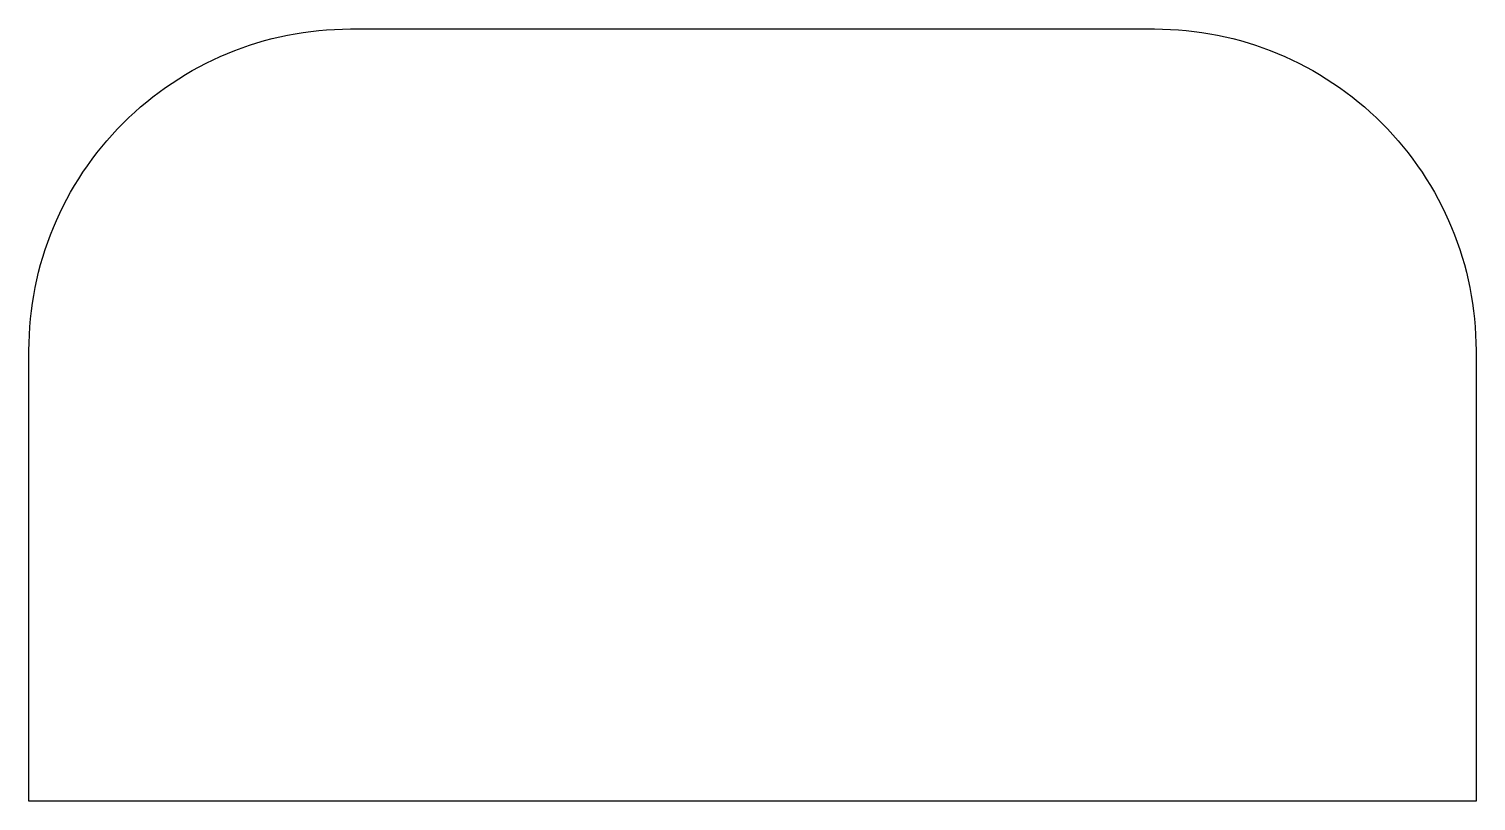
# Model space of a CAD drawing. Header units: inches. Extents: x 0 to 2.25, y 0 to 1.2.
import ezdxf

# ---------------------------------------------------------------- set-up
doc = ezdxf.new("R2010")
doc.units = ezdxf.units.IN

msp = doc.modelspace()

# ---------------------------------------------------------------- linework, layer by layer
at = {"layer": 'OUTER_PROFILES'}
msp.add_lwpolyline([(2.25, 0), (0, 0), (0, 0.7, -0.414214), (0.5, 1.2), (1.75, 1.2, -0.414214), (2.25, 0.7)], format="xyb", close=True, dxfattribs=at)

doc.saveas('drawing.dxf')
